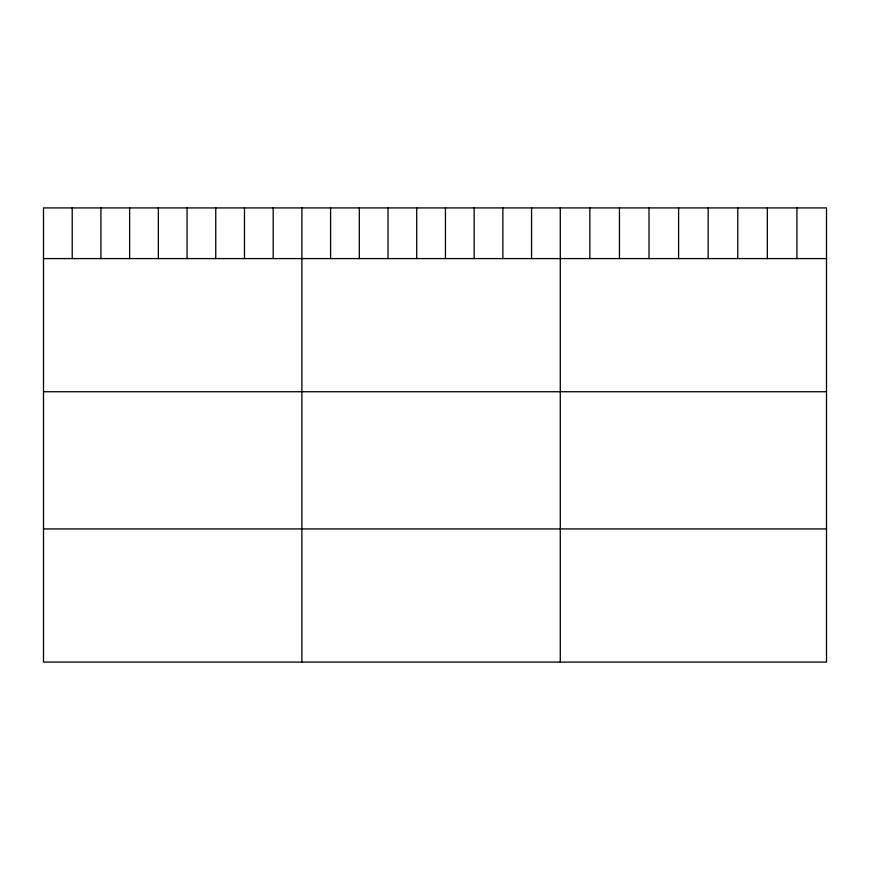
<?xml version="1.0" encoding="UTF-8"?>
<svg xmlns="http://www.w3.org/2000/svg" width="870" height="870" viewBox="0 0 870 870"><rect width="100%" height="100%" fill="white"/><g stroke="black" fill="none" stroke-linecap="round" stroke-linejoin="round"><path stroke-width="1.3" d="M826.5 258.586L826.5 662.081L43.5 662.081L43.5 207.919L826.5 207.919L826.5 258.586L43.5 258.586M43.5 391.739L826.5 391.739M43.5 528.927L826.5 528.927M796.92 207.919L796.92 258.586M767.34 207.919L767.34 258.586M737.76 207.919L737.76 258.586M708.18 207.919L708.18 258.586M678.6 207.919L678.6 258.586M649.02 207.919L649.02 258.586M619.44 207.919L619.44 258.586M589.86 207.919L589.86 258.586M560.28 207.919L560.28 662.081M531.57 207.919L531.57 258.586M502.86 207.919L502.86 258.586M474.15 207.919L474.15 258.586M445.44 207.919L445.44 258.586M416.73 207.919L416.73 258.586M388.02 207.919L388.02 258.586M359.31 207.919L359.31 258.586M330.6 207.919L330.6 258.586M301.89 207.919L301.89 662.081M273.18 207.919L273.18 258.586M244.47 207.919L244.47 258.586M215.76 207.919L215.76 258.586M187.05 207.919L187.05 258.586M158.34 207.919L158.34 258.586M129.63 207.919L129.63 258.586M100.92 207.919L100.92 258.586M72.21 207.919L72.21 258.586"/></g></svg>
